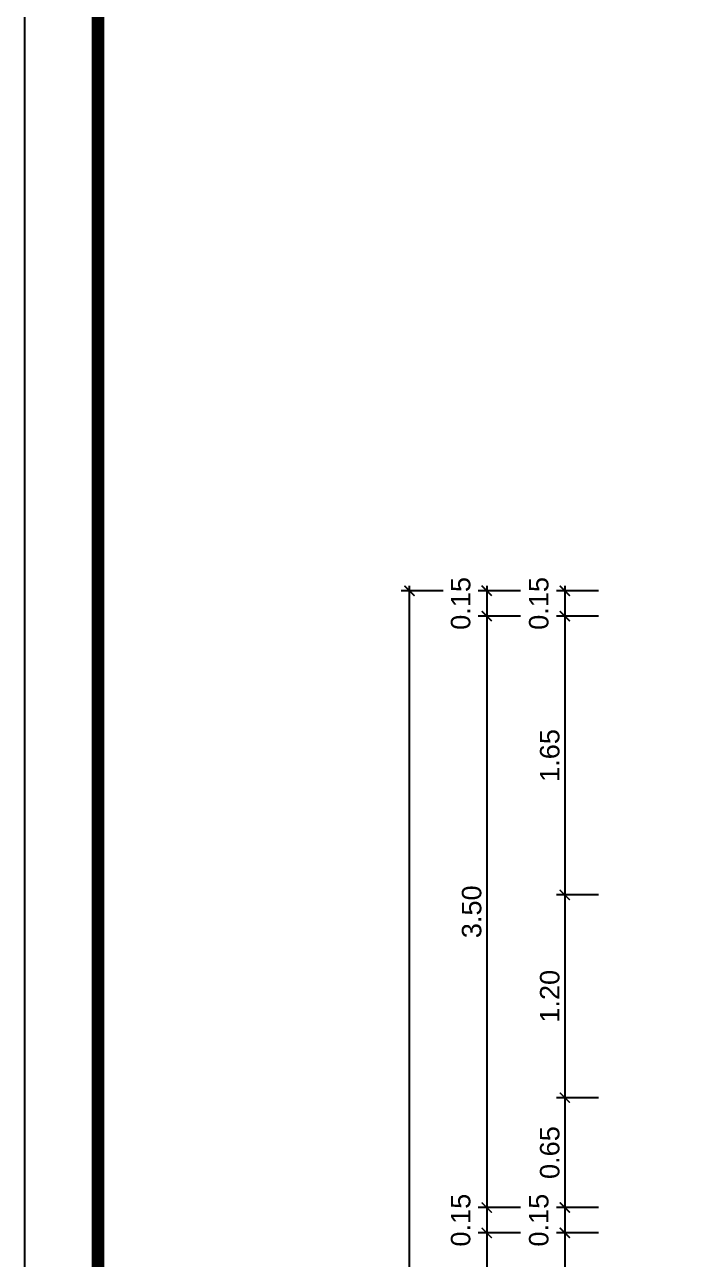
# Model space of a CAD drawing. Header units: feet. Extents: x -417 to 46, y -646 to -218.
# Drawn here: x -112.25 to -108.33, y -509.89 to -502.59 of the extents above; entities that cross this region are included whole.
import ezdxf

# ---------------------------------------------------------------- set-up
doc = ezdxf.new("R2010")
doc.units = ezdxf.units.FT
doc.header["$MEASUREMENT"] = 0
doc.layers.add('DIM', color=10, linetype='Continuous')
doc.layers.add('MARCO', color=7, linetype='Continuous')
doc.layers.add('DIM-COTAS', color=1, linetype='Continuous', lineweight=5)
doc.styles.get("Standard").update_dxf_attribs({"font": 'arial.ttf', "height": 0.115})
doc.dimstyles.new('KEILY', dxfattribs={"dimtxt": 0.115, "dimasz": 0.06, "dimexe": 0.05, "dimexo": 0.2, "dimgap": 0.03, "dimtad": 1, "dimzin": 1, "dimdsep": 46, "dimtxsty": 'Standard', "dimblk": 'ARCHTICK', "dimcen": 2.5, "dimdle": 0.03, "dimclrd": 256, "dimclre": 256, "dimclrt": 7, "dimadec": 0, "dimazin": 0, "dimtfac": 1, "dimtmove": 2, "dimatfit": 3, "dimfxl": 0.2, "dimfxlon": 1, "dimtolj": 1, "dimtzin": 1, "dimarcsym": 0})

# ---------------------------------------------------------------- blocks, each defined once
blk = doc.blocks.new('_ArchTick')
at = {"layer": 'DIM-COTAS', "color": 0, "const_width": 0.15}
blk.add_lwpolyline([(-0.5, -0.5), (0.5, 0.5)], dxfattribs=at)
blk = doc.blocks.new('*D2158')
at = {"layer": 'Defpoints', "color": 0, "transparency": 16777216}
for p in [(-108.6177, -505.935), (-109.057, -506.085), (-108.4677, -506.085)]:
    blk.add_point(p, dxfattribs=at)
at = {"layer": 'DIM', "lineweight": -2, "transparency": 16777216}
for p, q in [((-108.857, -505.935), (-109.107, -505.935)), ((-109.057, -505.905), (-109.057, -506.115)), ((-108.857, -506.085), (-109.107, -506.085))]:
    blk.add_line(p, q, dxfattribs=at)
at = {"layer": 'DIM', "lineweight": -2, "transparency": 16777216, "xscale": 0.06, "yscale": 0.06, "zscale": 0.06}
for p, rotation in [((-109.057, -505.935), 90), ((-109.057, -506.085), 270)]:
    blk.add_blockref('_ArchTick', p, dxfattribs=dict(at, rotation=rotation))
at = {"layer": 'DIM', "color": 7, "transparency": 16777216, "insert": (-109.2107, -506.01), "char_height": 0.115, "attachment_point": 5, "rotation": 90}
blk.add_mtext('\\A1;0.15', dxfattribs=at)
blk = doc.blocks.new('*D2159')
at = {"layer": 'Defpoints', "color": 0, "transparency": 16777216}
for p in [(-108.4677, -506.085), (-109.057, -507.735), (-108.6177, -507.735)]:
    blk.add_point(p, dxfattribs=at)
at = {"layer": 'DIM', "lineweight": -2, "transparency": 16777216}
for p, q in [((-108.857, -506.085), (-109.107, -506.085)), ((-109.057, -506.055), (-109.057, -507.765)), ((-108.857, -507.735), (-109.107, -507.735))]:
    blk.add_line(p, q, dxfattribs=at)
at = {"layer": 'DIM', "lineweight": -2, "transparency": 16777216, "xscale": 0.06, "yscale": 0.06, "zscale": 0.06}
for p, rotation in [((-109.057, -506.085), 90), ((-109.057, -507.735), 270)]:
    blk.add_blockref('_ArchTick', p, dxfattribs=dict(at, rotation=rotation))
at = {"layer": 'DIM', "color": 7, "transparency": 16777216, "insert": (-109.1457, -506.91), "char_height": 0.115, "attachment_point": 5, "rotation": 90}
blk.add_mtext('\\A1;1.65', dxfattribs=at)
blk = doc.blocks.new('*D2160')
at = {"layer": 'Defpoints', "color": 0, "transparency": 16777216}
for p in [(-108.6177, -507.735), (-109.057, -508.935), (-108.6177, -508.935)]:
    blk.add_point(p, dxfattribs=at)
at = {"layer": 'DIM', "lineweight": -2, "transparency": 16777216}
for p, q in [((-109.057, -507.705), (-109.057, -508.965)), ((-108.857, -507.735), (-109.107, -507.735)), ((-108.857, -508.935), (-109.107, -508.935))]:
    blk.add_line(p, q, dxfattribs=at)
at = {"layer": 'DIM', "lineweight": -2, "transparency": 16777216, "xscale": 0.06, "yscale": 0.06, "zscale": 0.06}
for p, rotation in [((-109.057, -507.735), 90), ((-109.057, -508.935), 270)]:
    blk.add_blockref('_ArchTick', p, dxfattribs=dict(at, rotation=rotation))
at = {"layer": 'DIM', "color": 7, "transparency": 16777216, "insert": (-109.1457, -508.335), "char_height": 0.115, "attachment_point": 5, "rotation": 90}
blk.add_mtext('\\A1;1.20', dxfattribs=at)
blk = doc.blocks.new('*D2161')
at = {"layer": 'Defpoints', "color": 0, "transparency": 16777216}
for p in [(-108.6177, -508.935), (-109.057, -509.585), (-108.4677, -509.585)]:
    blk.add_point(p, dxfattribs=at)
at = {"layer": 'DIM', "lineweight": -2, "transparency": 16777216}
for p, q in [((-108.857, -508.935), (-109.107, -508.935)), ((-109.057, -508.905), (-109.057, -509.615)), ((-108.857, -509.585), (-109.107, -509.585))]:
    blk.add_line(p, q, dxfattribs=at)
at = {"layer": 'DIM', "lineweight": -2, "transparency": 16777216, "xscale": 0.06, "yscale": 0.06, "zscale": 0.06}
for p, rotation in [((-109.057, -508.935), 90), ((-109.057, -509.585), 270)]:
    blk.add_blockref('_ArchTick', p, dxfattribs=dict(at, rotation=rotation))
at = {"layer": 'DIM', "color": 7, "transparency": 16777216, "insert": (-109.1457, -509.26), "char_height": 0.115, "attachment_point": 5, "rotation": 90}
blk.add_mtext('\\A1;0.65', dxfattribs=at)
blk = doc.blocks.new('*D2162')
at = {"layer": 'Defpoints', "color": 0, "transparency": 16777216}
for p in [(-108.4677, -509.585), (-109.057, -509.735), (-108.4677, -509.735)]:
    blk.add_point(p, dxfattribs=at)
at = {"layer": 'DIM', "lineweight": -2, "transparency": 16777216}
for p, q in [((-108.857, -509.585), (-109.107, -509.585)), ((-109.057, -509.555), (-109.057, -509.765)), ((-108.857, -509.735), (-109.107, -509.735))]:
    blk.add_line(p, q, dxfattribs=at)
at = {"layer": 'DIM', "lineweight": -2, "transparency": 16777216, "xscale": 0.06, "yscale": 0.06, "zscale": 0.06}
for p, rotation in [((-109.057, -509.585), 90), ((-109.057, -509.735), 270)]:
    blk.add_blockref('_ArchTick', p, dxfattribs=dict(at, rotation=rotation))
at = {"layer": 'DIM', "color": 7, "transparency": 16777216, "insert": (-109.2107, -509.66), "char_height": 0.115, "attachment_point": 5, "rotation": 90}
blk.add_mtext('\\A1;0.15', dxfattribs=at)
blk = doc.blocks.new('*D2163')
at = {"layer": 'Defpoints', "color": 0, "transparency": 16777216}
for p in [(-108.4677, -509.735), (-109.057, -510.535), (-108.6177, -510.535)]:
    blk.add_point(p, dxfattribs=at)
at = {"layer": 'DIM', "lineweight": -2, "transparency": 16777216}
for p, q in [((-108.857, -509.735), (-109.107, -509.735)), ((-109.057, -509.705), (-109.057, -510.565)), ((-108.857, -510.535), (-109.107, -510.535))]:
    blk.add_line(p, q, dxfattribs=at)
at = {"layer": 'DIM', "lineweight": -2, "transparency": 16777216, "xscale": 0.06, "yscale": 0.06, "zscale": 0.06}
for p, rotation in [((-109.057, -509.735), 90), ((-109.057, -510.535), 270)]:
    blk.add_blockref('_ArchTick', p, dxfattribs=dict(at, rotation=rotation))
at = {"layer": 'DIM', "color": 7, "transparency": 16777216, "insert": (-109.1457, -510.135), "char_height": 0.115, "attachment_point": 5, "rotation": 90}
blk.add_mtext('\\A1;0.80', dxfattribs=at)
blk = doc.blocks.new('*D2174')
at = {"layer": 'Defpoints', "color": 0, "transparency": 16777216}
for p in [(-109.107, -505.935), (-109.519, -506.085), (-109.107, -506.085)]:
    blk.add_point(p, dxfattribs=at)
at = {"layer": 'DIM', "lineweight": -2, "transparency": 16777216}
for p, q in [((-109.319, -505.935), (-109.569, -505.935)), ((-109.519, -505.905), (-109.519, -506.115)), ((-109.319, -506.085), (-109.569, -506.085))]:
    blk.add_line(p, q, dxfattribs=at)
at = {"layer": 'DIM', "lineweight": -2, "transparency": 16777216, "xscale": 0.06, "yscale": 0.06, "zscale": 0.06}
for p, rotation in [((-109.519, -505.935), 90), ((-109.519, -506.085), 270)]:
    blk.add_blockref('_ArchTick', p, dxfattribs=dict(at, rotation=rotation))
at = {"layer": 'DIM', "color": 7, "transparency": 16777216, "insert": (-109.6727, -506.01), "char_height": 0.115, "attachment_point": 5, "rotation": 90}
blk.add_mtext('\\A1;0.15', dxfattribs=at)
blk = doc.blocks.new('*D2175')
at = {"layer": 'Defpoints', "color": 0, "transparency": 16777216}
for p in [(-109.107, -506.085), (-109.519, -509.585), (-109.107, -509.585)]:
    blk.add_point(p, dxfattribs=at)
at = {"layer": 'DIM', "lineweight": -2, "transparency": 16777216}
for p, q in [((-109.319, -506.085), (-109.569, -506.085)), ((-109.519, -506.055), (-109.519, -509.615)), ((-109.319, -509.585), (-109.569, -509.585))]:
    blk.add_line(p, q, dxfattribs=at)
at = {"layer": 'DIM', "lineweight": -2, "transparency": 16777216, "xscale": 0.06, "yscale": 0.06, "zscale": 0.06}
for p, rotation in [((-109.519, -506.085), 90), ((-109.519, -509.585), 270)]:
    blk.add_blockref('_ArchTick', p, dxfattribs=dict(at, rotation=rotation))
at = {"layer": 'DIM', "color": 7, "transparency": 16777216, "insert": (-109.6077, -507.835), "char_height": 0.115, "attachment_point": 5, "rotation": 90}
blk.add_mtext('\\A1;3.50', dxfattribs=at)
blk = doc.blocks.new('*D2176')
at = {"layer": 'Defpoints', "color": 0, "transparency": 16777216}
for p in [(-109.107, -509.585), (-109.519, -509.735), (-109.107, -509.735)]:
    blk.add_point(p, dxfattribs=at)
at = {"layer": 'DIM', "lineweight": -2, "transparency": 16777216}
for p, q in [((-109.319, -509.585), (-109.569, -509.585)), ((-109.519, -509.555), (-109.519, -509.765)), ((-109.319, -509.735), (-109.569, -509.735))]:
    blk.add_line(p, q, dxfattribs=at)
at = {"layer": 'DIM', "lineweight": -2, "transparency": 16777216, "xscale": 0.06, "yscale": 0.06, "zscale": 0.06}
for p, rotation in [((-109.519, -509.585), 90), ((-109.519, -509.735), 270)]:
    blk.add_blockref('_ArchTick', p, dxfattribs=dict(at, rotation=rotation))
at = {"layer": 'DIM', "color": 7, "transparency": 16777216, "insert": (-109.6727, -509.66), "char_height": 0.115, "attachment_point": 5, "rotation": 90}
blk.add_mtext('\\A1;0.15', dxfattribs=at)
blk = doc.blocks.new('*D2177')
at = {"layer": 'Defpoints', "color": 0, "transparency": 16777216}
for p in [(-109.107, -509.735), (-109.519, -511.9354), (-109.107, -511.9354)]:
    blk.add_point(p, dxfattribs=at)
at = {"layer": 'DIM', "lineweight": -2, "transparency": 16777216}
for p, q in [((-109.319, -509.735), (-109.569, -509.735)), ((-109.519, -509.705), (-109.519, -511.9654)), ((-109.319, -511.9354), (-109.569, -511.9354))]:
    blk.add_line(p, q, dxfattribs=at)
at = {"layer": 'DIM', "lineweight": -2, "transparency": 16777216, "xscale": 0.06, "yscale": 0.06, "zscale": 0.06}
for p, rotation in [((-109.519, -509.735), 90), ((-109.519, -511.9354), 270)]:
    blk.add_blockref('_ArchTick', p, dxfattribs=dict(at, rotation=rotation))
at = {"layer": 'DIM', "color": 7, "transparency": 16777216, "insert": (-109.6077, -510.8352), "char_height": 0.115, "attachment_point": 5, "rotation": 90}
blk.add_mtext('\\A1;2.20', dxfattribs=at)
blk = doc.blocks.new('*D2182')
at = {"layer": 'Defpoints', "color": 0, "transparency": 16777216}
for p in [(-109.9762, -505.935), (-109.569, -505.935), (-109.569, -517.785)]:
    blk.add_point(p, dxfattribs=at)
at = {"layer": 'DIM', "lineweight": -2, "transparency": 16777216}
for p, q in [((-109.7762, -505.935), (-110.0262, -505.935)), ((-109.9762, -517.815), (-109.9762, -505.905)), ((-109.7762, -517.785), (-110.0262, -517.785))]:
    blk.add_line(p, q, dxfattribs=at)
at = {"layer": 'DIM', "lineweight": -2, "transparency": 16777216, "xscale": 0.06, "yscale": 0.06, "zscale": 0.06}
for p, rotation in [((-109.9762, -505.935), 90), ((-109.9762, -517.785), 270)]:
    blk.add_blockref('_ArchTick', p, dxfattribs=dict(at, rotation=rotation))
at = {"layer": 'DIM', "color": 7, "transparency": 16777216, "insert": (-110.0649, -511.86), "char_height": 0.115, "attachment_point": 5, "rotation": 90}
blk.add_mtext('\\A1;11.85', dxfattribs=at)

msp = doc.modelspace()

# ---------------------------------------------------------------- linework, layer by layer
at = {"layer": 'MARCO'}
msp.add_lwpolyline([(-112.2526, -481.5851), (-47.7526, -481.5851), (-47.7526, -523.5851), (-112.2526, -523.5851)], close=True, dxfattribs=at)
at = {"layer": 'MARCO', "const_width": 0.075}
msp.add_lwpolyline([(-54.925, -482.0191), (-111.8185, -482.0191), (-111.8185, -523.1511), (-54.925, -523.1511)], close=True, dxfattribs=at)

# ---------------------------------------------------------------- dimensions: what is measured, and where the dimension line sits
at = {"layer": 'DIM'}
for base, p1, p2, picture, middle in [((-109.519, -506.085), (-109.107, -505.935), (-109.107, -506.085), '*D2174', (-109.6727, -506.01)), ((-109.057, -506.085), (-108.6177, -505.935), (-108.4677, -506.085), '*D2158', (-109.2107, -506.01)), ((-109.9762, -505.935), (-109.569, -517.785), (-109.569, -505.935), '*D2182', (-110.0649, -511.86)), ((-109.519, -509.585), (-109.107, -506.085), (-109.107, -509.585), '*D2175', (-109.6077, -507.835)), ((-109.057, -507.735), (-108.4677, -506.085), (-108.6177, -507.735), '*D2159', (-109.1457, -506.91)), ((-109.057, -508.935), (-108.6177, -507.735), (-108.6177, -508.935), '*D2160', (-109.1457, -508.335)), ((-109.057, -509.585), (-108.6177, -508.935), (-108.4677, -509.585), '*D2161', (-109.1457, -509.26)), ((-109.519, -509.735), (-109.107, -509.585), (-109.107, -509.735), '*D2176', (-109.6727, -509.66)), ((-109.057, -509.735), (-108.4677, -509.585), (-108.4677, -509.735), '*D2162', (-109.2107, -509.66)), ((-109.519, -511.9354), (-109.107, -509.735), (-109.107, -511.9354), '*D2177', (-109.6077, -510.8352)), ((-109.057, -510.535), (-108.4677, -509.735), (-108.6177, -510.535), '*D2163', (-109.1457, -510.135))]:
    dim = msp.add_linear_dim(base=base, p1=p1, p2=p2, angle=90, dimstyle='KEILY', dxfattribs=at)
    dim.commit()
    dim.dimension.update_dxf_attribs({"geometry": picture, "text_midpoint": middle})

doc.saveas('drawing.dxf')
